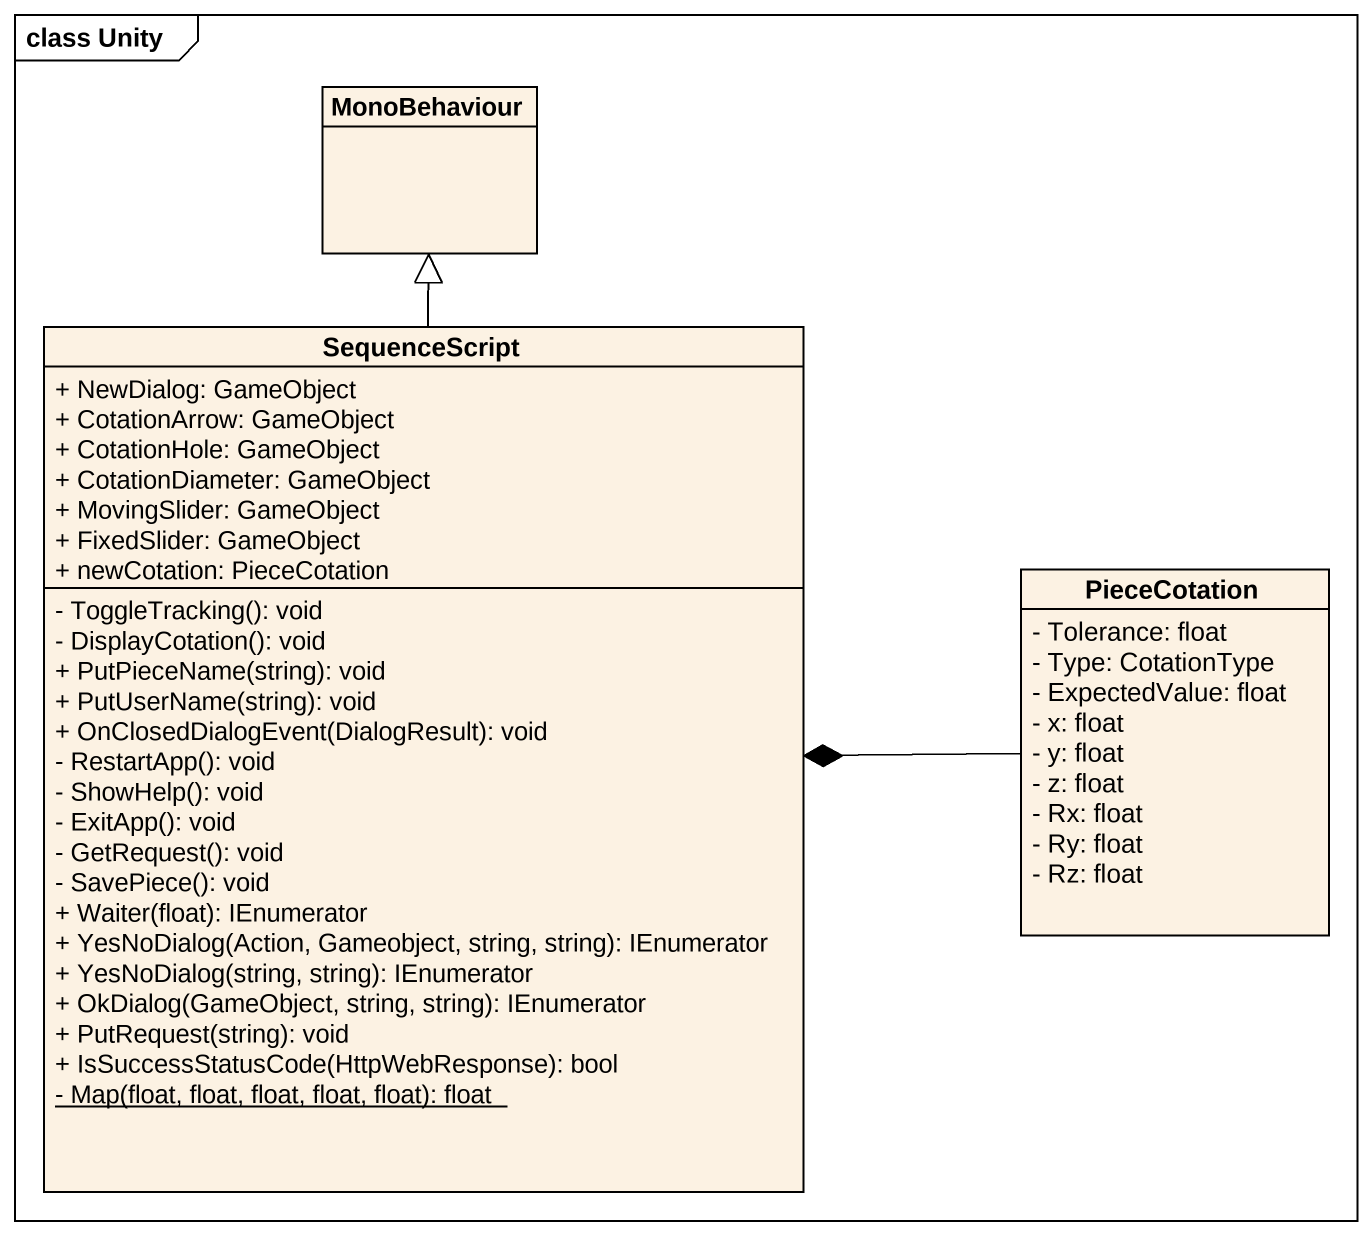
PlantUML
@startuml
mainframe class Unity
hide circle
hide empty members
skinparam classAttributeIconSize 0
class MonoBehaviour
class SequenceScript {
  + NewDialog: GameObject
  + CotationArrow: GameObject
  + CotationHole: GameObject
  + CotationDiameter: GameObject
  + MovingSlider: GameObject
  + FixedSlider: GameObject
  + newCotation: PieceCotation
  - ToggleTracking(): void
  - DisplayCotation(): void
  + PutPieceName(string): void
  + PutUserName(string): void
  + OnClosedDialogEvent(DialogResult): void
  - RestartApp(): void
  - ShowHelp(): void
  - ExitApp(): void
  - GetRequest(): void
  - SavePiece(): void
  + Waiter(float): IEnumerator
  + YesNoDialog(Action, Gameobject, string, string): IEnumerator
  + YesNoDialog(string, string): IEnumerator
  + OkDialog(GameObject, string, string): IEnumerator
  + PutRequest(string): void
  + IsSuccessStatusCode(HttpWebResponse): bool
  {static} - Map(float, float, float, float, float): float
}
class PieceCotation {
  - Tolerance: float
  - Type: CotationType
  - ExpectedValue: float
  - x: float
  - y: float
  - z: float
  - Rx: float
  - Ry: float
  - Rz: float
}
SequenceScript -up-|> MonoBehaviour
PieceCotation -left-* SequenceScript
@enduml
